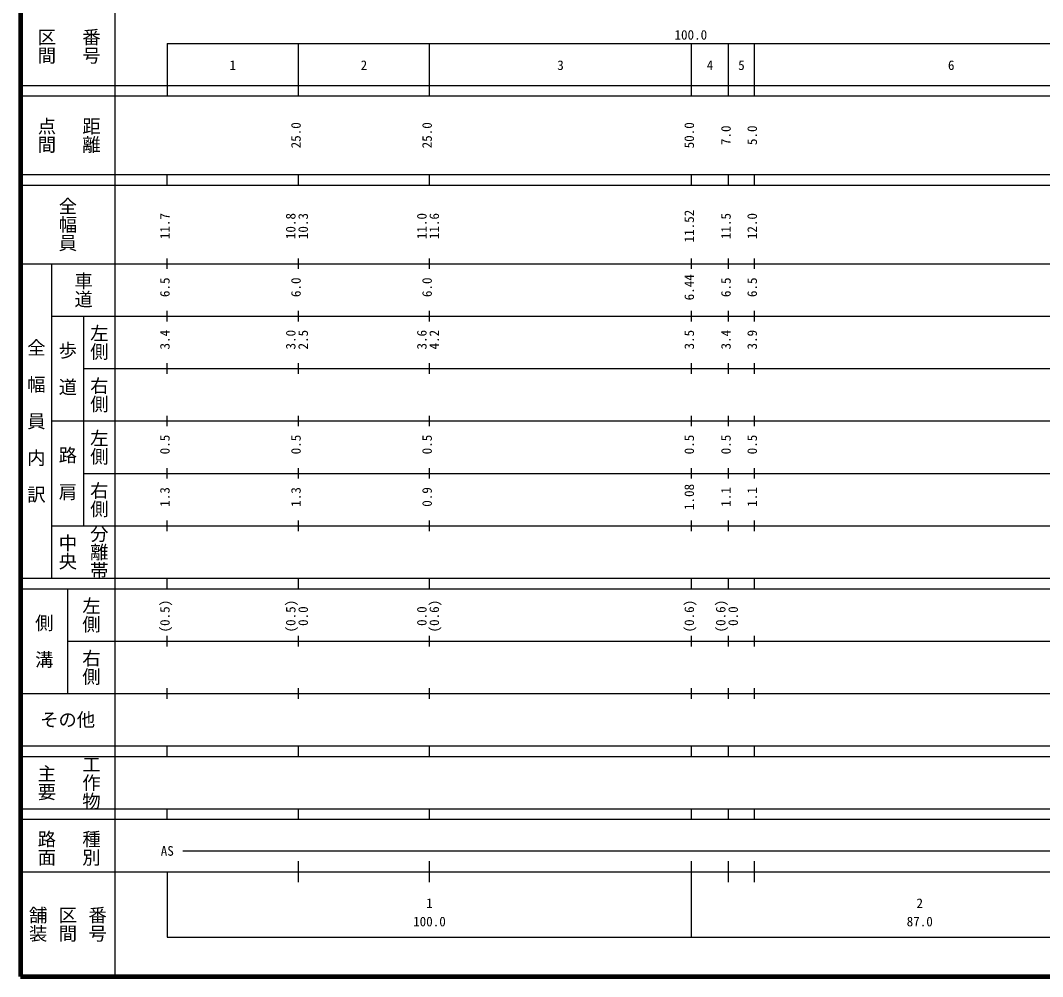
# Model space of a CAD drawing. Units: millimetres on the paper, enlarged 1000 times. Extents: x 40000 to 680000, y 20000 to 380000.
# Drawn here: x 40000 to 234920, y 20000 to 202409 of the extents above; entities that cross this region are included whole.
import ezdxf
from ezdxf.enums import TextEntityAlignment as Align

# ---------------------------------------------------------------- set-up
doc = ezdxf.new("R2010")
doc.units = ezdxf.units.MM
doc.header["$LTSCALE"] = 1000
doc.layers.add('M-TTL', color=2, linetype='Continuous', lineweight=140)
doc.layers.add('M-TTL-BAND', color=7, linetype='Continuous', lineweight=25)
doc.styles.add('@ＭＳ ゴシック', font='')
doc.styles.add('ＭＳ ゴシック', font='')
doc.styles.get('@ＭＳ ゴシック').set_extended_font_data('@MS Gothic')
doc.styles.get('ＭＳ ゴシック').set_extended_font_data('MS Gothic')

msp = doc.modelspace()

# ---------------------------------------------------------------- linework, layer by layer
at = {"layer": 'M-TTL'}
for p, q in [((40000, 380000), (40000, 20000)), ((40000, 20000), (680000, 20000))]:
    msp.add_line(p, q, dxfattribs=at)
at = {"layer": 'M-TTL-BAND'}
for p, q in [((58000, 370000), (58000, 20000)), ((68000, 198000), (579000, 198000)), ((68000, 198000), (68000, 188000)), ((93000, 188000), (93000, 198000)), ((118000, 188000), (118000, 198000)), ((168000, 188000), (168000, 198000)), ((175000, 188000), (175000, 198000)), ((180000, 188000), (180000, 198000)), ((40000, 190000), (579000, 190000)), ((40000, 188000), (579000, 188000)), ((40000, 173000), (579000, 173000)), ((68000, 171000), (68000, 173000)), ((93000, 171000), (93000, 173000)), ((118000, 171000), (118000, 173000)), ((168000, 171000), (168000, 173000)), ((175000, 171000), (175000, 173000)), ((180000, 171000), (180000, 173000)), ((40000, 171000), (579000, 171000)), ((40000, 156000), (579000, 156000)), ((46000, 96000), (46000, 156000)), ((68000, 155000), (68000, 157000)), ((93000, 155000), (93000, 157000)), ((118000, 155000), (118000, 157000)), ((168000, 155000), (168000, 157000)), ((175000, 155000), (175000, 157000)), ((180000, 155000), (180000, 157000)), ((68000, 145000), (68000, 147000)), ((93000, 145000), (93000, 147000)), ((118000, 145000), (118000, 147000)), ((168000, 145000), (168000, 147000)), ((175000, 145000), (175000, 147000)), ((180000, 145000), (180000, 147000)), ((46000, 146000), (579000, 146000)), ((52000, 146000), (52000, 106000)), ((68000, 135000), (68000, 137000)), ((93000, 135000), (93000, 137000)), ((118000, 135000), (118000, 137000)), ((168000, 135000), (168000, 137000)), ((175000, 135000), (175000, 137000)), ((180000, 135000), (180000, 137000)), ((52000, 136000), (579000, 136000)), ((68000, 125000), (68000, 127000)), ((93000, 125000), (93000, 127000)), ((118000, 125000), (118000, 127000)), ((168000, 125000), (168000, 127000)), ((175000, 125000), (175000, 127000)), ((180000, 125000), (180000, 127000)), ((46000, 126000), (579000, 126000)), ((68000, 115000), (68000, 117000)), ((93000, 115000), (93000, 117000)), ((118000, 115000), (118000, 117000)), ((168000, 115000), (168000, 117000)), ((175000, 115000), (175000, 117000)), ((180000, 115000), (180000, 117000)), ((52000, 116000), (579000, 116000)), ((46000, 106000), (579000, 106000)), ((68000, 105000), (68000, 107000)), ((93000, 105000), (93000, 107000)), ((118000, 105000), (118000, 107000)), ((168000, 105000), (168000, 107000)), ((175000, 105000), (175000, 107000)), ((180000, 105000), (180000, 107000)), ((40000, 96000), (579000, 96000)), ((68000, 94000), (68000, 96000)), ((93000, 94000), (93000, 96000)), ((118000, 94000), (118000, 96000)), ((168000, 94000), (168000, 96000)), ((175000, 94000), (175000, 96000)), ((180000, 94000), (180000, 96000)), ((40000, 94000), (579000, 94000)), ((49000, 94000), (49000, 74000)), ((49000, 84000), (579000, 84000)), ((68000, 83000), (68000, 85000)), ((93000, 83000), (93000, 85000)), ((118000, 83000), (118000, 85000)), ((168000, 83000), (168000, 85000)), ((175000, 83000), (175000, 85000)), ((180000, 83000), (180000, 85000)), ((68000, 73000), (68000, 75000)), ((93000, 73000), (93000, 75000)), ((118000, 73000), (118000, 75000)), ((168000, 73000), (168000, 75000)), ((175000, 73000), (175000, 75000)), ((180000, 73000), (180000, 75000)), ((40000, 74000), (579000, 74000)), ((40000, 64000), (579000, 64000)), ((68000, 62000), (68000, 64000)), ((93000, 62000), (93000, 64000)), ((118000, 62000), (118000, 64000)), ((168000, 62000), (168000, 64000)), ((175000, 62000), (175000, 64000)), ((180000, 62000), (180000, 64000)), ((40000, 62000), (579000, 62000)), ((40000, 52000), (579000, 52000)), ((68000, 50000), (68000, 52000)), ((93000, 50000), (93000, 52000)), ((118000, 50000), (118000, 52000)), ((168000, 50000), (168000, 52000)), ((175000, 50000), (175000, 52000)), ((180000, 50000), (180000, 52000)), ((40000, 50000), (579000, 50000)), ((71000, 44000), (427000, 44000)), ((93000, 38000), (93000, 42000)), ((118000, 38000), (118000, 42000)), ((168000, 27500), (168000, 42000)), ((175000, 38000), (175000, 42000)), ((180000, 38000), (180000, 42000)), ((40000, 40000), (579000, 40000)), ((68000, 40000), (68000, 27500)), ((68000, 27500), (579000, 27500))]:
    msp.add_line(p, q, dxfattribs=at)

# ---------------------------------------------------------------- texts
at = {"layer": 'M-TTL-BAND', "style": '@ＭＳ ゴシック'}
for s, p in [('番号', (53500, 197500)), ('区間', (45000, 197500)), ('点間', (45000, 180500)), ('距離', (53500, 180500)), ('全幅員', (49000, 163500)), ('車道', (52000, 151000)), ('左側', (55000, 141000)), ('全\u3000幅\u3000員\u3000内\u3000訳', (43000, 126000)), ('歩\u3000道', (49000, 136000)), ('右側', (55000, 131000)), ('左側', (55000, 121000)), ('路\u3000肩', (49000, 116000)), ('右側', (55000, 111000)), ('分離帯', (55000, 101000)), ('中央', (49000, 101000)), ('左側', (53500, 89000)), ('側\u3000溝', (44500, 84000)), ('右側', (53500, 79000)), ('工作物', (53500, 57000)), ('主要', (45000, 57000)), ('路面', (45000, 44500)), ('種別', (53500, 44500)), ('舗装', (43333, 30000)), ('区間', (49000, 30000)), ('番号', (54667, 30000))]:
    msp.add_text(s, height=2566, rotation=270, dxfattribs=at).set_placement(p, align=Align.MIDDLE_CENTER)
at = {"layer": 'M-TTL-BAND', "style": 'ＭＳ ゴシック'}
for s, p in [('100.0', (167844, 198195)), ('1', (80500, 192405)), ('2', (105500, 192405)), ('3', (143000, 192405)), ('4', (171500, 192405)), ('5', (177500, 192405)), ('6', (217500, 192405)), ('AS', (68000, 42500)), ('1', (118000, 32523)), ('2', (211500, 32523)), ('100.0', (118000, 29033)), ('87.0', (211500, 29033))]:
    msp.add_text(s, height=1833, dxfattribs=at).set_placement(p, align=Align.BOTTOM_CENTER)
for s, p in [('25.0', (94000, 180500)), ('25.0', (119000, 180500)), ('50.0', (169000, 180500)), ('7.0', (176000, 180500)), ('5.0', (181000, 180500)), ('11.52', (169000, 163174)), ('11.7', (69000, 163174)), ('10.8', (93000, 163174)), ('10.3', (95370, 163174)), ('11.0', (118000, 163174)), ('11.6', (120370, 163174)), ('11.5', (176000, 163174)), ('12.0', (181000, 163174)), ('6.5', (69000, 151500)), ('6.0', (94000, 151500)), ('6.0', (119000, 151500)), ('6.44', (169000, 151500)), ('6.5', (176000, 151500)), ('6.5', (181000, 151500)), ('3.4', (69000, 141500)), ('3.0', (93000, 141500)), ('2.5', (95370, 141500)), ('3.6', (118000, 141500)), ('4.2', (120370, 141500)), ('3.5', (169000, 141500)), ('3.4', (176000, 141500)), ('3.9', (181000, 141500)), ('0.5', (69000, 121500)), ('0.5', (94000, 121500)), ('0.5', (119000, 121500)), ('0.5', (169000, 121500)), ('0.5', (176000, 121500)), ('0.5', (181000, 121500)), ('1.3', (69000, 111500)), ('1.3', (94000, 111500)), ('0.9', (119000, 111500)), ('1.08', (169000, 111500)), ('1.1', (176000, 111500)), ('1.1', (181000, 111500)), ('(0.5)', (69000, 88764)), ('(0.5)', (93000, 88764)), ('0.0', (95370, 88764)), ('0.0', (118000, 88764)), ('(0.6)', (120370, 88764)), ('(0.6)', (169000, 88764)), ('(0.6)', (175000, 88764)), ('0.0', (177370, 88764))]:
    msp.add_text(s, height=1833, rotation=90, dxfattribs=at).set_placement(p, align=Align.BOTTOM_CENTER)
msp.add_text('その他', height=2566, dxfattribs=at).set_placement((49000, 69000), align=Align.MIDDLE_CENTER)

doc.saveas('drawing.dxf')
